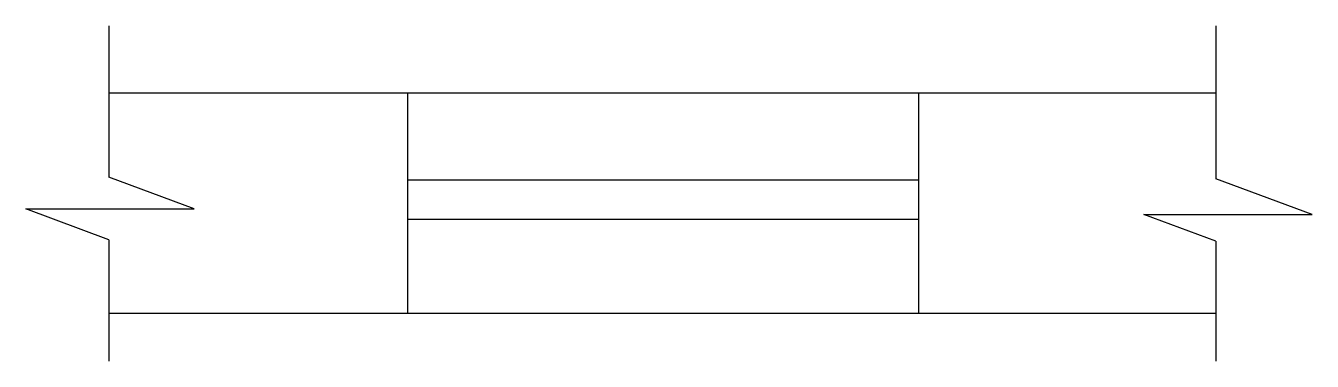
# Model space of a CAD drawing. Header units: metres. Extents: x 13327.6 to 13343.9, y 18615.5 to 18619.8.
import ezdxf

# ---------------------------------------------------------------- set-up
doc = ezdxf.new("R2010")
doc.units = ezdxf.units.M
doc.layers.add('PUB_DIM', color=90, linetype='Continuous')

msp = doc.modelspace()

# ---------------------------------------------------------------- linework, layer by layer
at = {"layer": 'PUB_DIM'}
for p, q in [((13328.65, 18619.75), (13328.65, 18617.83)), ((13342.65, 18619.75), (13342.65, 18617.81)), ((13328.65, 18618.9), (13342.65, 18618.9)), ((13332.43, 18618.9), (13332.43, 18616.11)), ((13338.89, 18618.9), (13338.89, 18616.11)), ((13329.73, 18617.43), (13328.65, 18617.83)), ((13332.43, 18617.8), (13338.89, 18617.8)), ((13343.87, 18617.36), (13342.65, 18617.81)), ((13328.65, 18617.04), (13327.6, 18617.43)), ((13327.6, 18617.43), (13329.73, 18617.43)), ((13332.43, 18617.3), (13338.89, 18617.3)), ((13342.65, 18617.02), (13341.74, 18617.36)), ((13341.74, 18617.36), (13343.87, 18617.36)), ((13328.65, 18617.04), (13328.65, 18615.5)), ((13342.65, 18617.02), (13342.65, 18615.5)), ((13328.65, 18616.11), (13342.65, 18616.11))]:
    msp.add_line(p, q, dxfattribs=at)

doc.saveas('drawing.dxf')
